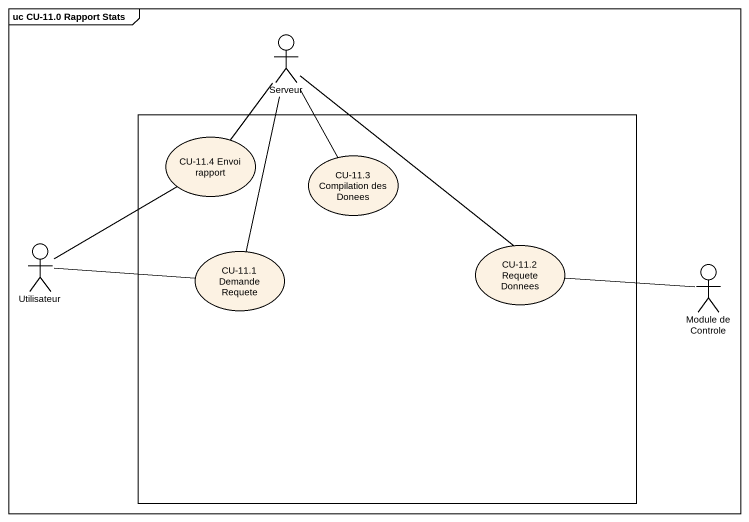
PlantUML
@startuml
mainframe uc CU-11.0 Rapport Stats
actor Serveur
rectangle " " as rectangle1 {
  usecase "CU-11.4 Envoi rapport" as CU_11_4_Envoi_rapport
  usecase "CU-11.3 Compilation des Donees" as CU_11_3_Compilation_des
  usecase "CU-11.1 Demande Requete" as CU_11_1_Demande_Requete
  usecase "CU-11.2 Requete Donnees" as CU_11_2_Requete_Donnees
}
actor Utilisateur
actor "Module de Controle" as Module_de_Controle
Serveur -- CU_11_4_Envoi_rapport
Serveur -- CU_11_3_Compilation_des
Serveur -- CU_11_2_Requete_Donnees
CU_11_4_Envoi_rapport -- Utilisateur
Utilisateur -right- CU_11_1_Demande_Requete
CU_11_1_Demande_Requete -up- Serveur
CU_11_2_Requete_Donnees -right- Module_de_Controle
@enduml
